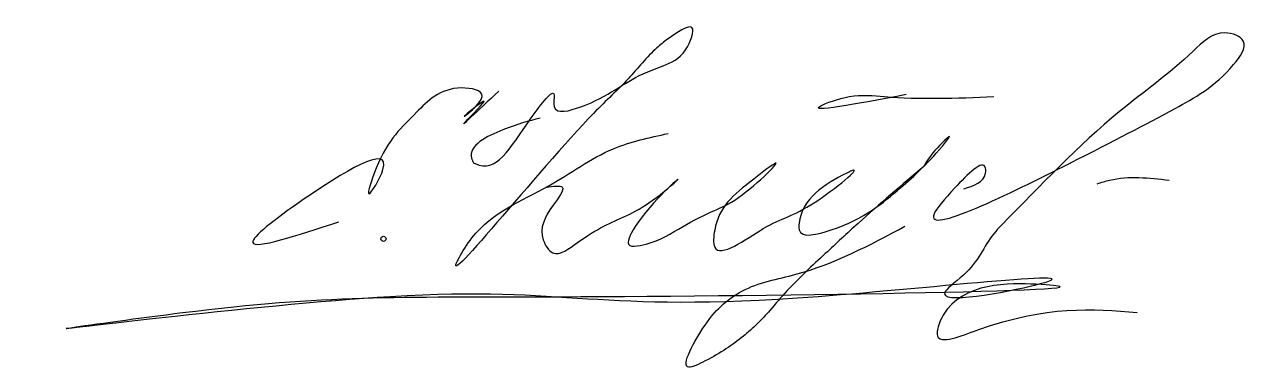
# Model space of a CAD drawing. Header units: millimetres. Extents: x 0 to 2859, y 0 to 1995.
# Drawn here: x 0.08 to 17.39, y 0.1 to 4.95 of the extents above; entities outside this region: 1.
import ezdxf

# ---------------------------------------------------------------- set-up
doc = ezdxf.new("R2010")
doc.units = ezdxf.units.MM
doc.layers.add('Слой1', color=150, linetype='Continuous', lineweight=30)

msp = doc.modelspace()

# ---------------------------------------------------------------- hatches: boundary and pattern name
at = {"layer": 'Слой1', "true_color": 0x2776bb}
h = msp.add_hatch(dxfattribs=at)
h.set_pattern_fill('ANGLE', color=152, scale=3.124509)
h.set_pattern_definition([(0, (-7504.668, -4424.506), (0, 21.824694), [15.872505, -5.95219]), (90, (-7504.668, -4424.506), (-21.824694, 1e-15), [15.872505, -5.95219])])
h.paths.add_polyline_path([(2858.887, 1995.127, 1), (2858.814, 1995.127, 1)])

# ---------------------------------------------------------------- linework, layer by layer
at = {"layer": 'Слой1'}
msp.add_circle((5.162, 1.918), 0.0364, dxfattribs=at)
for points in [[(6.437, 2.994), (6.46, 2.983), (7.255, 3.629), (7.58, 3.954), (7.58, 3.787), (7.958, 3.787), (8.839, 4.254), (9.122, 4.367), (9.44, 4.592), (9.532, 4.909), (9.196, 4.751), (9.035, 4.622), (8.629, 4.185), (8.136, 3.692), (6.237, 1.658), (6.416, 1.931), (7.496, 2.665), (8.419, 3.193), (9.193, 3.409)], [(13.385, 2.625), (13.691, 2.846), (13.691, 2.918), (13.257, 2.638), (12.964, 2.273), (14.872, 2.982), (16.377, 3.763), (17.206, 4.387), (17.346, 4.714), (17.082, 4.833), (16.632, 4.574), (15.591, 3.721), (13.925, 2.119), (13.835, 2.024), (13.42, 1.444), (13.121, 1.172), (14.406, 1.267), (11.319, 1.098), (5.259, 1.098), (0.758, 0.663), (2.315, 0.873), (7.665, 1.098), (14.405, 1.274), (13.093, 0.839), (13.011, 0.541), (13.582, 0.629), (15.839, 0.873)], [(6.795, 4.01), (6.323, 3.576), (6.585, 3.869), (6.304, 3.653), (6.559, 3.933), (6.266, 4.054), (5.631, 3.71), (5.059, 2.919), (4.957, 2.556), (5.155, 2.9), (4.026, 2.473), (3.311, 1.867), (4.53, 2.16)], [(12.567, 3.96), (11.356, 3.801), (11.76, 3.931), (12.26, 3.931), (13.807, 3.931)], [(7.38, 3.628), (6.851, 3.46), (6.41, 3.06), (6.437, 2.994)], [(7.463, 2.646), (7.697, 2.647), (7.566, 2.396), (7.426, 1.904), (7.562, 1.719), (7.909, 1.864), (8.282, 2.095), (8.97, 2.459), (9.328, 2.753), (8.728, 2.091), (8.651, 1.825), (8.8, 1.825), (9.341, 2.057), (9.803, 2.299), (10.14, 2.467), (10.715, 2.987), (10.407, 2.764), (9.854, 2.042), (9.854, 1.8), (10.542, 2.062), (11.276, 2.437), (11.794, 2.881), (11.726, 2.85), (11.049, 2.14), (11.049, 2.047), (11.505, 2.044), (12.485, 2.639), (13.123, 3.286), (13.178, 3.36), (12.974, 3.168), (12.818, 2.944)], [(12.818, 2.944), (11.886, 2.137), (11.421, 1.709), (10.881, 1.184), (10.636, 0.905), (10.458, 0.715), (10.26, 0.54), (9.721, 0.189), (9.487, 0.101), (9.717, 0.694), (9.979, 0.996), (10.24, 1.177), (11.004, 1.416), (12.55, 2.096)], [(15.274, 2.698), (15.448, 2.749), (16.293, 2.749)]]:
    msp.add_spline(points, degree=3, dxfattribs=at)

doc.saveas('drawing.dxf')
